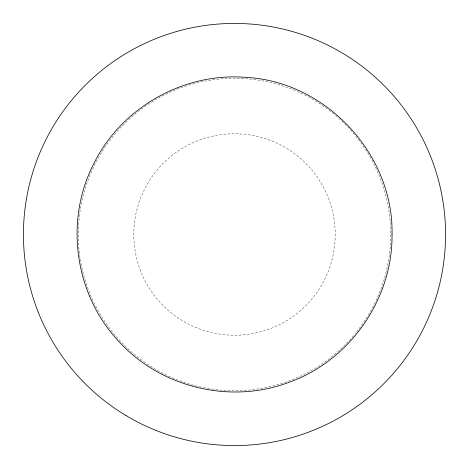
<?xml version="1.0" encoding="UTF-8"?>
<svg xmlns="http://www.w3.org/2000/svg" width="469" height="469" viewBox="0 0 469 469"><rect width="100%" height="100%" fill="white"/><g stroke="black" fill="none" stroke-linecap="round" stroke-linejoin="round"><path stroke-width="0.35" stroke-dasharray="2.35 1.76" d="M335.611 115.427A156.212 156.212 0 0 1 354.939 333.975M353.573 335.611A156.212 156.212 0 0 1 133.935 354.031A156.212 156.212 0 0 1 114.512 134.48A156.212 156.212 0 0 1 333.975 114.061M180.366 319.436A100.718 100.718 0 0 0 335.124 238.914A100.718 100.718 0 0 0 188.01 145.15A100.718 100.718 0 0 0 180.366 319.436"/><path stroke-width="0.7" d="M392.02 234.5C392.84 298.859 349.839 360.62 289.221 382.212C230.379 404.8 159.19 387.3 117.531 340.007C74.524 293.453 64.605 220.295 93.653 163.968C120.721 108.374 182.775 72.689 244.449 77.297L244.46 77.297C324.97 80.574 393.849 153.932 392.02 234.5M126.067 415.598A211.079 211.079 0 0 0 445.55 237.853A211.079 211.079 0 0 0 131.883 50.048A211.079 211.079 0 0 0 126.067 415.598"/></g></svg>
